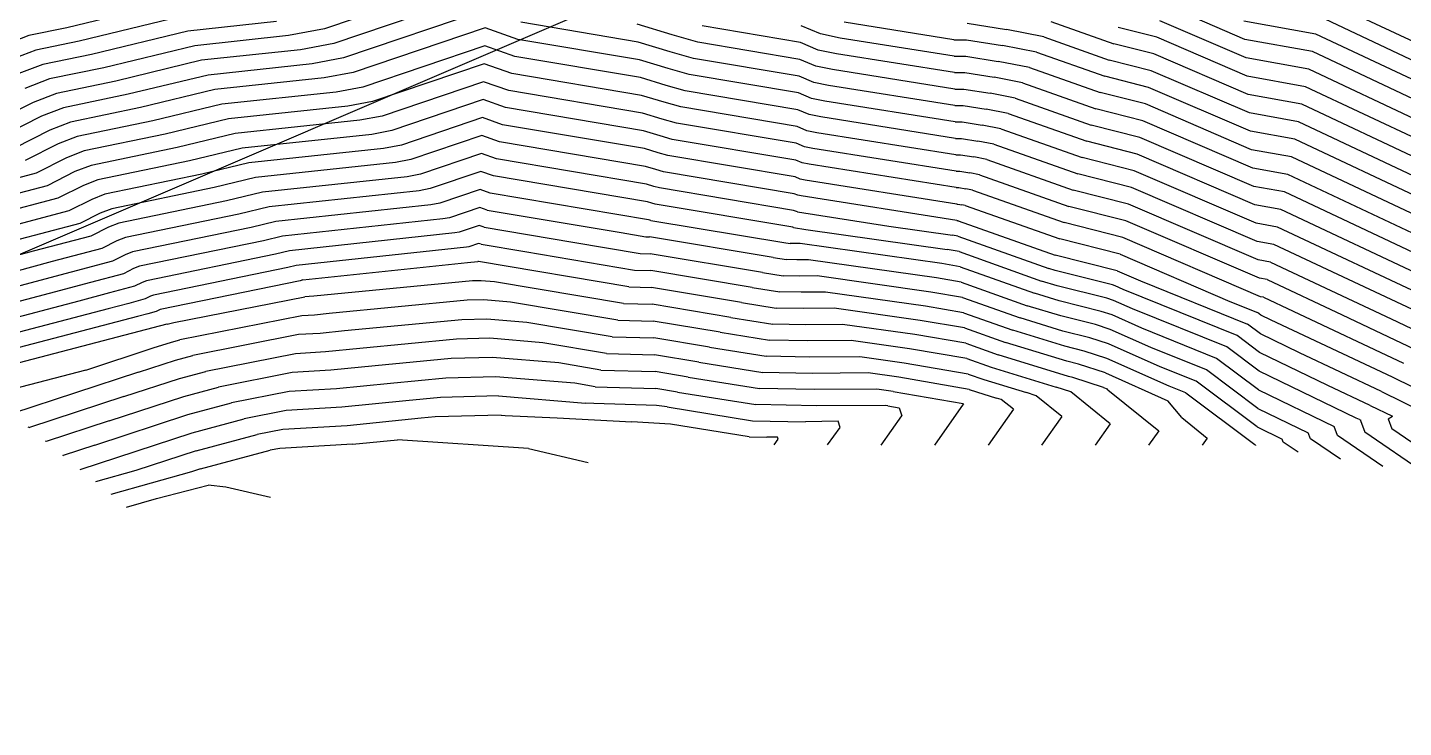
# Model space of a CAD drawing. Header units: metres. Extents: x -1120501 to 1198934, y -4928884 to 66998.
# Drawn here: x 363.8 to 481.5, y -1007.3 to -947.4 of the extents above; entities that cross this region are included whole.
import ezdxf

# ---------------------------------------------------------------- set-up
doc = ezdxf.new("R2010")
doc.units = ezdxf.units.M
doc.layers.add('Cross Sections', color=10, linetype='Continuous')
doc.layers.add('SURF2CONTOURS', color=7, linetype='Continuous', lineweight=0)

msp = doc.modelspace()

# ---------------------------------------------------------------- linework, layer by layer
at = {"color": 7, "lineweight": 0}
msp.add_circle((-684.64, 190.5), 66807.04, dxfattribs=at)
at = {"layer": 'Cross Sections', "linetype": 'Continuous', "lineweight": 30}
msp.add_line((348.21, -973.18), (918.02, -728.82), dxfattribs=at)
at = {"layer": 'SURF2CONTOURS', "color": 4, "linetype": 'Continuous', "lineweight": -3}
for p, q in [((403.11, -942.79, 256), (389.2, -947.5, 256)), ((482.48, -948.64, 251), (474.63, -944.95, 251)), ((376.95, -946.43, 255), (368.22, -948.55, 255)), ((403.02, -945.86, 257), (390.85, -949.99, 257)), ((389.2, -947.5, 256), (386.14, -948.08, 256)), ((416.06, -948.63, 257), (406.02, -946.94, 257)), ((429.94, -948.67, 256), (421.52, -947.25, 256)), ((443.06, -948.43, 255), (433.68, -946.94, 255)), ((451.36, -946.87, 254), (456.74, -948.78, 254)), ((468.06, -949.98, 253), (460.67, -946.8, 253)), ((474.03, -947.95, 252), (467.87, -946.83, 252)), ((368.22, -948.55, 255), (364.51, -949.31, 255)), ((386.14, -948.08, 256), (378.11, -948.94, 256)), ((418.8, -949.46, 257), (416.06, -948.63, 257)), ((431.46, -949.32, 256), (429.94, -948.67, 256)), ((443.06, -948.43, 255), (444.14, -948.43, 255)), ((444.14, -948.43, 255), (447.21, -948.92, 255)), ((460.18, -949.65, 254), (456.74, -948.78, 254)), ((482.73, -952.04, 252), (474.03, -947.95, 252)), ((364.51, -949.31, 255), (362.13, -950.23, 255)), ((378.11, -948.94, 256), (370.32, -950.83, 256)), ((390.85, -949.99, 257), (388.17, -950.49, 257)), ((402.92, -948.94, 258), (392.49, -952.48, 258)), ((405.49, -949.86, 258), (402.92, -948.94, 258)), ((416.24, -951.67, 258), (405.49, -949.86, 258)), ((420.79, -950.03, 257), (418.8, -949.46, 257)), ((433.01, -949.64, 256), (431.46, -949.32, 256)), ((443.1, -951.24, 256), (433.01, -949.64, 256)), ((450.14, -949.5, 255), (447.21, -948.92, 255)), ((450.14, -949.5, 255), (455.97, -951.56, 255)), ((468.25, -953.12, 254), (460.18, -949.65, 254)), ((473.43, -950.95, 253), (468.06, -949.98, 253)), ((370.32, -950.83, 256), (365.69, -951.78, 256)), ((388.17, -950.49, 257), (379.26, -951.45, 257)), ((429.82, -951.54, 257), (420.79, -950.03, 257)), ((482.99, -955.45, 253), (473.43, -950.95, 253)), ((365.69, -951.78, 256), (363.56, -952.6, 256)), ((379.26, -951.45, 257), (372.42, -953.1, 257)), ((402.83, -952.02, 259), (394.14, -954.96, 259)), ((404.97, -952.78, 259), (402.83, -952.02, 259)), ((418.45, -952.34, 258), (416.24, -951.67, 258)), ((420.06, -952.8, 258), (418.45, -952.34, 258)), ((431.07, -952.08, 257), (429.82, -951.54, 257)), ((432.34, -952.34, 257), (431.07, -952.08, 257)), ((443.15, -954.06, 257), (432.34, -952.34, 257)), ((443.1, -951.24, 256), (443.99, -951.24, 256)), ((443.99, -951.24, 256), (446.51, -951.64, 256)), ((448.92, -952.12, 256), (446.51, -951.64, 256)), ((448.92, -952.12, 256), (455.2, -954.34, 256)), ((459.7, -952.51, 255), (455.97, -951.56, 255)), ((372.42, -953.1, 257), (366.87, -954.25, 257)), ((390.2, -952.91, 258), (380.42, -953.95, 258)), ((392.49, -952.48, 258), (390.2, -952.91, 258)), ((416.41, -954.71, 259), (404.97, -952.78, 259)), ((429.7, -954.42, 258), (420.06, -952.8, 258)), ((468.44, -956.27, 255), (459.7, -952.51, 255)), ((472.83, -953.95, 254), (468.25, -953.12, 254)), ((366.87, -954.25, 257), (364.99, -954.97, 257)), ((380.42, -953.95, 258), (374.52, -955.38, 258)), ((418.1, -955.22, 259), (416.41, -954.71, 259)), ((430.68, -954.84, 258), (429.7, -954.42, 258)), ((443.15, -954.06, 257), (443.85, -954.06, 257)), ((443.85, -954.06, 257), (445.82, -954.37, 257)), ((447.7, -954.74, 257), (445.82, -954.37, 257)), ((459.22, -955.36, 256), (455.2, -954.34, 256)), ((483.24, -958.85, 254), (472.83, -953.95, 254)), ((364.99, -954.97, 257), (361.75, -956.62, 257)), ((374.52, -955.38, 258), (368.06, -956.72, 258)), ((392.23, -955.32, 259), (381.58, -956.46, 259)), ((394.14, -954.96, 259), (392.23, -955.32, 259)), ((402.73, -955.09, 260), (395.79, -957.45, 260)), ((404.44, -955.71, 260), (402.73, -955.09, 260)), ((416.58, -957.75, 260), (404.44, -955.71, 260)), ((419.32, -955.57, 259), (418.1, -955.22, 259)), ((429.58, -957.29, 259), (419.32, -955.57, 259)), ((431.67, -955.04, 258), (430.68, -954.84, 258)), ((443.2, -956.87, 258), (431.67, -955.04, 258)), ((447.7, -954.74, 257), (454.43, -957.12, 257)), ((468.63, -959.41, 256), (459.22, -955.36, 256)), ((368.06, -956.72, 258), (366.43, -957.34, 258)), ((381.58, -956.46, 259), (376.62, -957.66, 259)), ((443.2, -956.87, 258), (443.7, -956.87, 258)), ((443.7, -956.87, 258), (445.12, -957.1, 258)), ((472.24, -956.95, 255), (468.44, -956.27, 255)), ((483.5, -962.25, 255), (472.24, -956.95, 255)), ((366.43, -957.34, 258), (363.61, -958.77, 258)), ((376.62, -957.66, 259), (369.24, -959.19, 259)), ((394.26, -957.73, 260), (382.74, -958.97, 260)), ((395.79, -957.45, 260), (394.26, -957.73, 260)), ((402.64, -958.17, 261), (397.44, -959.93, 261)), ((403.92, -958.63, 261), (402.64, -958.17, 261)), ((417.75, -958.1, 260), (416.58, -957.75, 260)), ((418.59, -958.34, 260), (417.75, -958.1, 260)), ((430.29, -957.6, 259), (429.58, -957.29, 259)), ((431, -957.74, 259), (430.29, -957.6, 259)), ((443.25, -959.69, 259), (431, -957.74, 259)), ((446.48, -957.37, 258), (445.12, -957.1, 258)), ((446.48, -957.37, 258), (453.66, -959.9, 258)), ((458.73, -958.22, 257), (454.43, -957.12, 257)), ((468.82, -962.56, 257), (458.73, -958.22, 257)), ((369.24, -959.19, 259), (367.86, -959.71, 259)), ((382.74, -958.97, 260), (378.72, -959.94, 260)), ((416.76, -960.79, 261), (403.92, -958.63, 261)), ((429.47, -960.17, 260), (418.59, -958.34, 260)), ((471.64, -959.96, 256), (468.63, -959.41, 256)), ((367.86, -959.71, 259), (365.48, -960.93, 259)), ((378.72, -959.94, 260), (370.43, -961.65, 260)), ((396.29, -960.15, 261), (383.9, -961.47, 261)), ((397.44, -959.93, 261), (396.29, -960.15, 261)), ((429.9, -960.35, 260), (429.47, -960.17, 260)), ((430.33, -960.44, 260), (429.9, -960.35, 260)), ((443.3, -962.5, 260), (430.33, -960.44, 260)), ((443.25, -959.69, 259), (443.56, -959.69, 259)), ((443.56, -959.69, 259), (444.43, -959.83, 259)), ((445.26, -959.99, 259), (444.43, -959.83, 259)), ((445.26, -959.99, 259), (452.89, -962.69, 259)), ((458.25, -961.07, 258), (453.66, -959.9, 258)), ((483.75, -965.66, 256), (471.64, -959.96, 256)), ((365.48, -960.93, 259), (357.73, -962.97, 259)), ((370.43, -961.65, 260), (369.3, -962.09, 260)), ((383.9, -961.47, 261), (380.82, -962.22, 261)), ((402.54, -961.25, 262), (399.08, -962.42, 262)), ((403.39, -961.55, 262), (402.54, -961.25, 262)), ((416.93, -963.83, 262), (403.39, -961.55, 262)), ((417.4, -960.98, 261), (416.76, -960.79, 261)), ((417.86, -961.11, 261), (417.4, -960.98, 261)), ((429.35, -963.04, 261), (417.86, -961.11, 261)), ((469.01, -965.7, 258), (458.25, -961.07, 258)), ((369.3, -962.09, 260), (367.35, -963.08, 260)), ((380.82, -962.22, 261), (371.61, -964.12, 261)), ((398.32, -962.56, 262), (385.06, -963.98, 262)), ((399.08, -962.42, 262), (398.32, -962.56, 262)), ((443.3, -962.5, 260), (443.41, -962.5, 260)), ((443.41, -962.5, 260), (443.74, -962.55, 260)), ((444.04, -962.61, 260), (443.74, -962.55, 260)), ((444.04, -962.61, 260), (452.12, -965.47, 260)), ((457.77, -963.93, 259), (452.89, -962.69, 259)), ((471.04, -962.96, 257), (468.82, -962.56, 257)), ((484.01, -969.06, 257), (471.04, -962.96, 257)), ((367.35, -963.08, 260), (361.01, -964.75, 260)), ((371.61, -964.12, 261), (370.73, -964.46, 261)), ((385.06, -963.98, 262), (382.93, -964.5, 262)), ((417.05, -963.86, 262), (416.93, -963.83, 262)), ((417.13, -963.89, 262), (417.05, -963.86, 262)), ((417.13, -963.89, 262), (421.1, -964.55, 262)), ((429.51, -963.11, 261), (429.35, -963.04, 261)), ((429.67, -963.15, 261), (429.51, -963.11, 261)), ((429.67, -963.15, 261), (437.5, -964.39, 261)), ((469.2, -968.85, 259), (457.77, -963.93, 259)), ((369.21, -965.23, 261), (364.28, -966.53, 261)), ((370.73, -964.46, 261), (369.21, -965.23, 261)), ((382.93, -964.5, 262), (372.79, -966.59, 262)), ((400.36, -964.97, 263), (386.21, -966.49, 263)), ((400.73, -964.9, 263), (400.36, -964.97, 263)), ((402.45, -964.32, 263), (400.73, -964.9, 263)), ((402.87, -964.47, 263), (402.45, -964.32, 263)), ((402.87, -964.47, 263), (410.47, -965.75, 263)), ((421.1, -964.55, 262), (428.51, -965.79, 262)), ((437.5, -964.39, 261), (442.95, -965.16, 261)), ((443.4, -965.24, 261), (442.95, -965.16, 261)), ((443.4, -965.24, 261), (451.19, -968.02, 261)), ((386.21, -966.49, 263), (385.03, -966.78, 263)), ((410.47, -965.75, 263), (416.22, -966.72, 263)), ((428.51, -965.79, 262), (429.04, -965.87, 262)), ((429.44, -965.88, 262), (429.04, -965.87, 262)), ((429.9, -965.87, 262), (429.44, -965.88, 262)), ((442.03, -967.59, 262), (429.9, -965.87, 262)), ((457.28, -966.78, 260), (452.12, -965.47, 260)), ((470.44, -965.96, 258), (469.01, -965.7, 258)), ((484.27, -972.46, 258), (470.44, -965.96, 258)), ((364.28, -966.53, 261), (358.15, -968.18, 261)), ((371.08, -967.38, 262), (367.55, -968.32, 262)), ((372.17, -966.83, 262), (371.08, -967.38, 262)), ((372.79, -966.59, 262), (372.17, -966.83, 262)), ((385.03, -966.78, 263), (373.98, -969.06, 263)), ((387.37, -968.99, 264), (401.44, -967.49, 264)), ((401.44, -967.49, 264), (402.34, -967.4, 264)), ((402.36, -967.4, 264), (402.34, -967.4, 264)), ((402.4, -967.41, 264), (402.36, -967.4, 264)), ((415.26, -969.57, 264), (402.4, -967.41, 264)), ((416.22, -966.72, 263), (417.07, -966.74, 263)), ((426.7, -968.35, 263), (417.07, -966.74, 263)), ((443.6, -967.86, 262), (442.03, -967.59, 262)), ((457.28, -966.78, 260), (466.68, -970.83, 260)), ((367.55, -968.32, 262), (363.16, -969.49, 262)), ((426.7, -968.35, 263), (428.45, -968.63, 263)), ((429.81, -968.66, 263), (428.45, -968.63, 263)), ((431.35, -968.64, 263), (429.81, -968.66, 263)), ((441.1, -970.02, 263), (431.35, -968.64, 263)), ((443.6, -967.86, 262), (449.95, -970.13, 262)), ((451.73, -968.18, 261), (451.19, -968.02, 261)), ((456.62, -969.42, 261), (451.73, -968.18, 261)), ((469.85, -968.96, 259), (469.2, -968.85, 259)), ((372.95, -969.53, 263), (370.82, -970.1, 263)), ((373.6, -969.2, 263), (372.95, -969.53, 263)), ((373.98, -969.06, 263), (373.6, -969.2, 263)), ((387.13, -969.05, 264), (375.16, -971.52, 264)), ((387.37, -968.99, 264), (387.13, -969.05, 264)), ((415.26, -969.57, 264), (417.19, -969.63, 264)), ((424.88, -970.91, 264), (417.19, -969.63, 264)), ((443.79, -970.48, 263), (441.1, -970.02, 263)), ((456.87, -969.5, 261), (456.62, -969.42, 261)), ((457.55, -969.8, 261), (456.87, -969.5, 261)), ((467.29, -973.74, 261), (457.55, -969.8, 261)), ((469.85, -968.96, 259), (476.27, -971.98, 259)), ((368.18, -970.81, 263), (356.52, -973.87, 263)), ((370.82, -970.1, 263), (368.18, -970.81, 263)), ((401.42, -970.73, 265), (389.61, -971.86, 265)), ((402.85, -970.69, 265), (401.42, -970.73, 265)), ((405.14, -970.88, 265), (402.85, -970.69, 265)), ((414.3, -972.42, 265), (405.14, -970.88, 265)), ((424.88, -970.91, 264), (427.87, -971.39, 264)), ((443.79, -970.48, 263), (448.72, -972.24, 263)), ((452.06, -970.77, 262), (449.95, -970.13, 262)), ((455.65, -971.68, 262), (452.06, -970.77, 262)), ((466.68, -970.83, 260), (469.05, -971.78, 260)), ((373.2, -972.12, 264), (358.02, -976.1, 264)), ((374.09, -971.88, 264), (373.2, -972.12, 264)), ((374.81, -971.69, 264), (374.09, -971.88, 264)), ((375.03, -971.57, 264), (374.81, -971.69, 264)), ((375.16, -971.52, 264), (375.03, -971.57, 264)), ((387.27, -972.05, 265), (376.84, -974.11, 265)), ((388.36, -971.99, 265), (387.27, -972.05, 265)), ((389.61, -971.86, 265), (388.36, -971.99, 265)), ((430.19, -971.43, 264), (427.87, -971.39, 264)), ((432.81, -971.41, 264), (430.19, -971.43, 264)), ((440.18, -972.46, 264), (432.81, -971.41, 264)), ((452.39, -973.36, 263), (448.72, -972.24, 263)), ((456.59, -971.98, 262), (455.65, -971.68, 262)), ((459.13, -973.11, 262), (456.59, -971.98, 262)), ((469.33, -972, 260), (469.05, -971.78, 260)), ((470.2, -972.42, 260), (469.33, -972, 260)), ((476.27, -971.98, 259), (482.47, -974.91, 259)), ((414.3, -972.42, 265), (417.32, -972.51, 265)), ((423.06, -973.47, 265), (417.32, -972.51, 265)), ((423.06, -973.47, 265), (427.29, -974.14, 265)), ((443.98, -973.1, 264), (440.18, -972.46, 264)), ((443.98, -973.1, 264), (447.48, -974.35, 264)), ((454.68, -973.94, 263), (452.39, -973.36, 263)), ((465.53, -975.7, 262), (459.13, -973.11, 262)), ((480.58, -977.32, 260), (470.2, -972.42, 260)), ((374.55, -974.81, 265), (376.11, -974.3, 265)), ((376.11, -974.3, 265), (376.84, -974.11, 265)), ((400.5, -974.06, 266), (392.23, -974.85, 266)), ((403.35, -973.98, 266), (400.5, -974.06, 266)), ((407.89, -974.36, 266), (403.35, -973.98, 266)), ((413.34, -975.28, 266), (407.89, -974.36, 266)), ((430.56, -974.21, 265), (427.29, -974.14, 265)), ((434.27, -974.18, 265), (430.56, -974.21, 265)), ((439.26, -974.89, 265), (434.27, -974.18, 265)), ((452.72, -975.95, 264), (447.48, -974.35, 264)), ((456.3, -974.46, 263), (454.68, -973.94, 263)), ((460.7, -976.42, 263), (456.3, -974.46, 263)), ((469.22, -975.19, 261), (467.29, -973.74, 261)), ((368.8, -976.71, 265), (374.55, -974.81, 265)), ((386.73, -975.3, 266), (379.05, -976.81, 266)), ((389.29, -975.15, 266), (386.73, -975.3, 266)), ((392.23, -974.85, 266), (389.29, -975.15, 266)), ((413.34, -975.28, 266), (417.44, -975.39, 266)), ((421.24, -976.02, 266), (417.44, -975.39, 266)), ((444.17, -975.72, 265), (439.26, -974.89, 265)), ((444.17, -975.72, 265), (446.24, -976.46, 265)), ((469.11, -978.38, 262), (465.53, -975.7, 262)), ((475.06, -978.01, 261), (469.22, -975.19, 261)), ((368.8, -976.71, 265), (360.62, -978.82, 265)), ((376.82, -977.41, 266), (379.05, -976.81, 266)), ((421.24, -976.02, 266), (426.71, -976.9, 266)), ((430.93, -976.99, 266), (426.71, -976.9, 266)), ((435.73, -976.95, 266), (430.93, -976.99, 266)), ((438.34, -977.32, 266), (435.73, -976.95, 266)), ((446.24, -976.46, 265), (451.8, -978.16, 265)), ((453.72, -976.2, 264), (452.72, -975.95, 264)), ((456.02, -976.95, 264), (453.72, -976.2, 264)), ((456.02, -976.95, 264), (461.36, -979.32, 264)), ((463.78, -977.66, 263), (460.7, -976.42, 263)), ((372.05, -978.97, 266), (376.82, -977.41, 266)), ((394.85, -977.84, 267), (390.23, -978.3, 267)), ((399.59, -977.38, 267), (394.85, -977.84, 267)), ((403.84, -977.27, 267), (399.59, -977.38, 267)), ((410.63, -977.83, 267), (403.84, -977.27, 267)), ((412.38, -978.13, 267), (410.63, -977.83, 267)), ((412.38, -978.13, 267), (417.57, -978.28, 267)), ((419.42, -978.58, 267), (417.57, -978.28, 267)), ((444.36, -978.35, 266), (438.34, -977.32, 266)), ((453.06, -978.57, 265), (451.8, -978.16, 265)), ((469, -981.57, 263), (463.78, -977.66, 263)), ((478.69, -979.73, 261), (475.06, -978.01, 261)), ((485.05, -979.52, 260), (480.58, -977.32, 260)), ((372.05, -978.97, 266), (363.97, -981.62, 266)), ((386.19, -978.54, 267), (381.25, -979.51, 267)), ((390.23, -978.3, 267), (386.19, -978.54, 267)), ((419.42, -978.58, 267), (426.13, -979.66, 267)), ((444.36, -978.35, 266), (445, -978.57, 266)), ((445, -978.57, 266), (446.72, -979.1, 266)), ((447.11, -979.22, 266), (446.72, -979.1, 266)), ((448.15, -980.06, 266), (447.11, -979.22, 266)), ((456.44, -981.29, 265), (453.06, -978.57, 265)), ((462.55, -980.76, 264), (461.36, -979.32, 264)), ((469.11, -978.38, 262), (475.61, -981.53, 262)), ((369.55, -983.12, 267), (377.53, -980.51, 267)), ((377.53, -980.51, 267), (381.25, -979.51, 267)), ((404.33, -980.56, 268), (398.67, -980.71, 268)), ((404.33, -980.56, 268), (404.67, -980.59, 268)), ((404.67, -980.59, 268), (409.12, -980.78, 268)), ((431.31, -979.76, 267), (426.13, -979.66, 267)), ((437.19, -979.72, 267), (431.31, -979.76, 267)), ((436.84, -983.12, 267), (438.6, -980.62, 267)), ((437.41, -979.75, 267), (437.19, -979.72, 267)), ((437.41, -979.75, 267), (438.38, -979.92, 267)), ((438.38, -979.92, 267), (438.6, -980.62, 267)), ((448.15, -980.06, 266), (445.99, -983.12, 266)), ((478.69, -979.73, 261), (480.59, -980.66, 261)), ((363.84, -981.56, 266), (363.97, -981.62, 266)), ((385.65, -981.79, 268), (383.45, -982.22, 268)), ((391.16, -981.46, 268), (385.65, -981.79, 268)), ((397.47, -980.83, 268), (391.16, -981.46, 268)), ((398.67, -980.71, 268), (397.47, -980.83, 268)), ((409.12, -980.78, 268), (415.52, -981.12, 268)), ((418.82, -981.34, 268), (415.52, -981.12, 268)), ((425.55, -982.42, 268), (418.82, -981.34, 268)), ((456.44, -981.29, 265), (455.15, -983.13, 265)), ((462.55, -980.76, 264), (464.74, -982.52, 264)), ((469, -981.57, 263), (471.15, -982.61, 263)), ((475.88, -982.3, 262), (475.61, -981.53, 262)), ((480.23, -980.88, 261), (480.59, -980.66, 261)), ((480.23, -980.88, 261), (480.53, -981.74, 261)), ((486.99, -986.16, 261), (480.53, -981.74, 261)), ((378.24, -983.61, 268), (383.45, -982.22, 268)), ((425.55, -982.42, 268), (427.05, -982.45, 268)), ((427.98, -982.43, 268), (427.05, -982.45, 268)), ((427.69, -983.11, 268), (428.04, -982.61, 268)), ((428.04, -982.61, 268), (427.98, -982.43, 268)), ((464.74, -982.52, 264), (464.3, -983.14, 264)), ((471.24, -982.87, 263), (471.15, -982.61, 263)), ((472.51, -983.74, 263), (471.24, -982.87, 263)), ((479.75, -984.95, 262), (475.88, -982.3, 262)), ((366.81, -983.99, 267), (366.85, -984.01, 267)), ((369.55, -983.12, 267), (366.85, -984.01, 267)), ((378.24, -983.61, 268), (373.06, -985.31, 268)), ((373.06, -985.31, 268), (369.62, -986.27, 268)), ((374.84, -987.7, 269), (379.27, -986.55, 269)), ((380.77, -986.71, 269), (379.27, -986.55, 269)), ((384.58, -987.6, 269), (380.77, -986.71, 269)), ((372.27, -988.42, 269), (374.84, -987.7, 269))]:
    msp.add_line(p, q, dxfattribs=at)
at = {"layer": 'SURF2CONTOURS', "color": 2, "linetype": 'Continuous', "lineweight": -3}
for p, q in [((376.37, -945.18, 254.5), (367.17, -947.41, 254.5)), ((403.07, -944.33, 256.5), (390.02, -948.75, 256.5)), ((467.96, -948.4, 252.5), (460.91, -945.37, 252.5)), ((482.61, -950.34, 251.5), (474.33, -946.45, 251.5)), ((367.17, -947.41, 254.5), (363.91, -948.08, 254.5)), ((385.12, -946.87, 255.5), (377.53, -947.69, 255.5)), ((402.97, -947.4, 257.5), (391.67, -951.23, 257.5)), ((405.76, -948.4, 257.5), (402.97, -947.4, 257.5)), ((418.97, -948.02, 256.5), (415.97, -947.11, 256.5)), ((431.66, -947.94, 255.5), (430, -947.23, 255.5)), ((444.21, -947.02, 254.5), (447.56, -947.55, 254.5)), ((450.75, -948.18, 254.5), (447.56, -947.55, 254.5)), ((460.42, -948.22, 253.5), (457.13, -947.39, 253.5)), ((363.91, -948.08, 254.5), (361.41, -949.04, 254.5)), ((377.53, -947.69, 255.5), (369.27, -949.69, 255.5)), ((390.02, -948.75, 256.5), (387.15, -949.29, 256.5)), ((416.15, -950.15, 257.5), (405.76, -948.4, 257.5)), ((421.16, -948.64, 256.5), (418.97, -948.02, 256.5)), ((429.88, -950.11, 256.5), (421.16, -948.64, 256.5)), ((433.34, -948.29, 255.5), (431.66, -947.94, 255.5)), ((443.08, -949.84, 255.5), (433.34, -948.29, 255.5)), ((450.75, -948.18, 254.5), (456.36, -950.17, 254.5)), ((468.15, -951.55, 253.5), (460.42, -948.22, 253.5)), ((473.73, -949.45, 252.5), (467.96, -948.4, 252.5)), ((369.27, -949.69, 255.5), (365.1, -950.55, 255.5)), ((387.15, -949.29, 256.5), (378.68, -950.19, 256.5)), ((443.08, -949.84, 255.5), (444.07, -949.83, 255.5)), ((444.07, -949.83, 255.5), (446.86, -950.28, 255.5)), ((482.86, -953.74, 252.5), (473.73, -949.45, 252.5)), ((365.1, -950.55, 255.5), (362.84, -951.41, 255.5)), ((378.68, -950.19, 256.5), (371.37, -951.97, 256.5)), ((402.87, -950.48, 258.5), (393.32, -953.72, 258.5)), ((405.23, -951.32, 258.5), (402.87, -950.48, 258.5)), ((418.62, -950.9, 257.5), (416.15, -950.15, 257.5)), ((420.42, -951.41, 257.5), (418.62, -950.9, 257.5)), ((431.26, -950.7, 256.5), (429.88, -950.11, 256.5)), ((432.67, -950.99, 256.5), (431.26, -950.7, 256.5)), ((443.13, -952.65, 256.5), (432.67, -950.99, 256.5)), ((449.53, -950.81, 255.5), (446.86, -950.28, 255.5)), ((449.53, -950.81, 255.5), (455.59, -952.95, 255.5)), ((459.94, -951.08, 254.5), (456.36, -950.17, 254.5)), ((468.34, -954.69, 254.5), (459.94, -951.08, 254.5)), ((371.37, -951.97, 256.5), (366.28, -953.02, 256.5)), ((389.19, -951.7, 257.5), (379.84, -952.7, 257.5)), ((391.67, -951.23, 257.5), (389.19, -951.7, 257.5)), ((416.32, -953.19, 258.5), (405.23, -951.32, 258.5)), ((429.76, -952.98, 257.5), (420.42, -951.41, 257.5)), ((473.13, -952.45, 253.5), (468.15, -951.55, 253.5)), ((366.28, -953.02, 256.5), (364.28, -953.79, 256.5)), ((379.84, -952.7, 257.5), (373.47, -954.24, 257.5)), ((402.78, -953.55, 259.5), (394.97, -956.2, 259.5)), ((404.71, -954.24, 259.5), (402.78, -953.55, 259.5)), ((418.27, -953.78, 258.5), (416.32, -953.19, 258.5)), ((430.87, -953.46, 257.5), (429.76, -952.98, 257.5)), ((432.01, -953.69, 257.5), (430.87, -953.46, 257.5)), ((443.13, -952.65, 256.5), (443.92, -952.65, 256.5)), ((443.92, -952.65, 256.5), (446.17, -953.01, 256.5)), ((448.31, -953.43, 256.5), (446.17, -953.01, 256.5)), ((448.31, -953.43, 256.5), (454.82, -955.73, 256.5)), ((459.46, -953.93, 255.5), (455.59, -952.95, 255.5)), ((483.12, -957.15, 253.5), (473.13, -952.45, 253.5)), ((364.28, -953.79, 256.5), (360.81, -955.54, 256.5)), ((373.47, -954.24, 257.5), (367.47, -955.48, 257.5)), ((391.22, -954.11, 258.5), (381, -955.21, 258.5)), ((393.32, -953.72, 258.5), (391.22, -954.11, 258.5)), ((416.5, -956.23, 259.5), (404.71, -954.24, 259.5)), ((419.69, -954.18, 258.5), (418.27, -953.78, 258.5)), ((429.64, -955.86, 258.5), (419.69, -954.18, 258.5)), ((443.18, -955.47, 257.5), (432.01, -953.69, 257.5)), ((468.53, -957.84, 255.5), (459.46, -953.93, 255.5)), ((472.54, -955.45, 254.5), (468.34, -954.69, 254.5)), ((367.47, -955.48, 257.5), (365.71, -956.16, 257.5)), ((381, -955.21, 258.5), (375.57, -956.52, 258.5)), ((430.48, -956.22, 258.5), (429.64, -955.86, 258.5)), ((443.18, -955.47, 257.5), (443.78, -955.46, 257.5)), ((443.78, -955.46, 257.5), (445.47, -955.73, 257.5)), ((447.09, -956.05, 257.5), (445.47, -955.73, 257.5)), ((458.97, -956.79, 256.5), (454.82, -955.73, 256.5)), ((483.37, -960.55, 254.5), (472.54, -955.45, 254.5)), ((365.71, -956.16, 257.5), (362.68, -957.7, 257.5)), ((375.57, -956.52, 258.5), (368.65, -957.95, 258.5)), ((393.25, -956.53, 259.5), (382.16, -957.71, 259.5)), ((394.97, -956.2, 259.5), (393.25, -956.53, 259.5)), ((402.68, -956.63, 260.5), (396.61, -958.69, 260.5)), ((404.18, -957.17, 260.5), (402.68, -956.63, 260.5)), ((417.92, -956.66, 259.5), (416.5, -956.23, 259.5)), ((418.96, -956.96, 259.5), (417.92, -956.66, 259.5)), ((429.53, -958.73, 259.5), (418.96, -956.96, 259.5)), ((431.34, -956.39, 258.5), (430.48, -956.22, 258.5)), ((443.22, -958.28, 258.5), (431.34, -956.39, 258.5)), ((447.09, -956.05, 257.5), (454.05, -958.51, 257.5)), ((468.72, -960.98, 256.5), (458.97, -956.79, 256.5)), ((368.65, -957.95, 258.5), (367.15, -958.53, 258.5)), ((382.16, -957.71, 259.5), (377.67, -958.8, 259.5)), ((416.67, -959.27, 260.5), (404.18, -957.17, 260.5)), ((471.94, -958.46, 255.5), (468.53, -957.84, 255.5)), ((367.15, -958.53, 258.5), (364.55, -959.85, 258.5)), ((377.67, -958.8, 259.5), (369.83, -960.42, 259.5)), ((395.28, -958.94, 260.5), (383.32, -960.22, 260.5)), ((396.61, -958.69, 260.5), (395.28, -958.94, 260.5)), ((417.57, -959.54, 260.5), (416.67, -959.27, 260.5)), ((430.09, -958.98, 259.5), (429.53, -958.73, 259.5)), ((430.67, -959.09, 259.5), (430.09, -958.98, 259.5)), ((443.27, -961.09, 259.5), (430.67, -959.09, 259.5)), ((443.22, -958.28, 258.5), (443.63, -958.28, 258.5)), ((443.63, -958.28, 258.5), (444.78, -958.46, 258.5)), ((445.87, -958.68, 258.5), (444.78, -958.46, 258.5)), ((445.87, -958.68, 258.5), (453.28, -961.3, 258.5)), ((458.49, -959.64, 257.5), (454.05, -958.51, 257.5)), ((483.63, -963.95, 255.5), (471.94, -958.46, 255.5)), ((364.55, -959.85, 258.5), (356.1, -962.08, 258.5)), ((369.83, -960.42, 259.5), (368.58, -960.9, 259.5)), ((383.32, -960.22, 260.5), (379.77, -961.08, 260.5)), ((402.59, -959.71, 261.5), (398.26, -961.17, 261.5)), ((403.66, -960.09, 261.5), (402.59, -959.71, 261.5)), ((416.85, -962.31, 261.5), (403.66, -960.09, 261.5)), ((418.23, -959.73, 260.5), (417.57, -959.54, 260.5)), ((429.41, -961.61, 260.5), (418.23, -959.73, 260.5)), ((468.91, -964.13, 257.5), (458.49, -959.64, 257.5)), ((368.58, -960.9, 259.5), (366.41, -962, 259.5)), ((379.77, -961.08, 260.5), (371.02, -962.89, 260.5)), ((397.31, -961.35, 261.5), (384.48, -962.73, 261.5)), ((398.26, -961.17, 261.5), (397.31, -961.35, 261.5)), ((429.7, -961.73, 260.5), (429.41, -961.61, 260.5)), ((430, -961.8, 260.5), (429.7, -961.73, 260.5)), ((443.32, -963.91, 260.5), (430, -961.8, 260.5)), ((443.27, -961.09, 259.5), (443.48, -961.09, 259.5)), ((443.48, -961.09, 259.5), (444.08, -961.19, 259.5)), ((444.65, -961.3, 259.5), (444.08, -961.19, 259.5)), ((444.65, -961.3, 259.5), (452.51, -964.08, 259.5)), ((458.01, -962.5, 258.5), (453.28, -961.3, 258.5)), ((471.34, -961.46, 256.5), (468.72, -960.98, 256.5)), ((483.88, -967.36, 256.5), (471.34, -961.46, 256.5)), ((366.41, -962, 259.5), (359.37, -963.86, 259.5)), ((371.02, -962.89, 260.5), (370.01, -963.27, 260.5)), ((384.48, -962.73, 261.5), (381.88, -963.36, 261.5)), ((402.49, -962.78, 262.5), (399.91, -963.66, 262.5)), ((403.13, -963.01, 262.5), (402.49, -962.78, 262.5)), ((417.22, -962.42, 261.5), (416.85, -962.31, 261.5)), ((417.49, -962.5, 261.5), (417.22, -962.42, 261.5)), ((429.29, -964.48, 261.5), (417.49, -962.5, 261.5)), ((469.1, -967.27, 258.5), (458.01, -962.5, 258.5)), ((370.01, -963.27, 260.5), (368.28, -964.15, 260.5)), ((381.88, -963.36, 261.5), (372.2, -965.35, 261.5)), ((399.34, -963.77, 262.5), (385.63, -965.23, 262.5)), ((399.91, -963.66, 262.5), (399.34, -963.77, 262.5)), ((403.13, -963.01, 262.5), (414.6, -964.94, 262.5)), ((443.32, -963.91, 260.5), (443.34, -963.91, 260.5)), ((443.34, -963.91, 260.5), (443.39, -963.92, 260.5)), ((443.44, -963.93, 260.5), (443.39, -963.92, 260.5)), ((443.44, -963.93, 260.5), (451.74, -966.86, 260.5)), ((457.52, -965.36, 259.5), (452.51, -964.08, 259.5)), ((470.74, -964.46, 257.5), (468.91, -964.13, 257.5)), ((368.28, -964.15, 260.5), (362.64, -965.64, 260.5)), ((385.63, -965.23, 262.5), (383.98, -965.64, 262.5)), ((414.6, -964.94, 262.5), (416.7, -965.29, 262.5)), ((416.7, -965.29, 262.5), (417.01, -965.3, 262.5)), ((427.6, -967.07, 262.5), (417.01, -965.3, 262.5)), ((429.31, -964.49, 261.5), (429.29, -964.48, 261.5)), ((429.33, -964.5, 261.5), (429.31, -964.49, 261.5)), ((429.33, -964.5, 261.5), (430.39, -964.66, 261.5)), ((430.39, -964.66, 261.5), (442.49, -966.37, 261.5)), ((484.14, -970.76, 257.5), (470.74, -964.46, 257.5)), ((370.15, -966.31, 261.5), (365.91, -967.42, 261.5)), ((371.45, -965.64, 261.5), (370.15, -966.31, 261.5)), ((372.2, -965.35, 261.5), (371.45, -965.64, 261.5)), ((383.98, -965.64, 262.5), (373.39, -967.82, 262.5)), ((401.37, -966.18, 263.5), (386.79, -967.74, 263.5)), ((401.56, -966.15, 263.5), (401.37, -966.18, 263.5)), ((402.4, -965.86, 263.5), (401.56, -966.15, 263.5)), ((402.61, -965.93, 263.5), (402.4, -965.86, 263.5)), ((402.61, -965.93, 263.5), (406.34, -966.56, 263.5)), ((443.5, -966.55, 261.5), (442.49, -966.37, 261.5)), ((469.29, -970.42, 259.5), (457.52, -965.36, 259.5)), ((365.91, -967.42, 261.5), (360.66, -968.84, 261.5)), ((406.34, -966.56, 263.5), (415.74, -968.15, 263.5)), ((427.6, -967.07, 262.5), (428.75, -967.25, 262.5)), ((429.63, -967.27, 262.5), (428.75, -967.25, 262.5)), ((430.62, -967.26, 262.5), (429.63, -967.27, 262.5)), ((441.56, -968.81, 262.5), (430.62, -967.26, 262.5)), ((443.5, -966.55, 261.5), (450.57, -969.08, 261.5)), ((457.04, -968.21, 260.5), (451.74, -966.86, 260.5)), ((470.14, -967.46, 258.5), (469.1, -967.27, 258.5)), ((470.14, -967.46, 258.5), (480.46, -972.31, 258.5)), ((372.01, -968.46, 262.5), (369.19, -969.21, 262.5)), ((372.88, -968.02, 262.5), (372.01, -968.46, 262.5)), ((373.39, -967.82, 262.5), (372.88, -968.02, 262.5)), ((386.08, -967.91, 263.5), (374.57, -970.29, 263.5)), ((386.79, -967.74, 263.5), (386.08, -967.91, 263.5)), ((415.74, -968.15, 263.5), (417.13, -968.19, 263.5)), ((425.79, -969.63, 263.5), (417.13, -968.19, 263.5)), ((443.69, -969.17, 262.5), (441.56, -968.81, 262.5)), ((457.04, -968.21, 260.5), (459.02, -969.06, 260.5)), ((369.19, -969.21, 262.5), (365.67, -970.15, 262.5)), ((401.88, -969.07, 264.5), (388.31, -970.37, 264.5)), ((402.61, -969.05, 264.5), (401.88, -969.07, 264.5)), ((403.77, -969.14, 264.5), (402.61, -969.05, 264.5)), ((414.78, -971, 264.5), (403.77, -969.14, 264.5)), ((425.79, -969.63, 263.5), (428.16, -970.01, 263.5)), ((430, -970.04, 263.5), (428.16, -970.01, 263.5)), ((432.08, -970.03, 263.5), (430, -970.04, 263.5)), ((440.64, -971.24, 263.5), (432.08, -970.03, 263.5)), ((443.69, -969.17, 262.5), (449.33, -971.19, 262.5)), ((451.89, -969.48, 261.5), (450.57, -969.08, 261.5)), ((456.14, -970.55, 261.5), (451.89, -969.48, 261.5)), ((459.02, -969.06, 260.5), (468.17, -972.76, 260.5)), ((365.67, -970.15, 262.5), (355.78, -972.75, 262.5)), ((372.46, -970.99, 263.5), (370.69, -971.46, 263.5)), ((373.88, -970.61, 263.5), (372.46, -970.99, 263.5)), ((374.32, -970.39, 263.5), (373.88, -970.61, 263.5)), ((374.57, -970.29, 263.5), (374.32, -970.39, 263.5)), ((376.33, -972.64, 264.5), (387.54, -970.43, 264.5)), ((387.9, -970.41, 264.5), (387.54, -970.43, 264.5)), ((388.31, -970.37, 264.5), (387.9, -970.41, 264.5)), ((414.78, -971, 264.5), (417.26, -971.07, 264.5)), ((423.97, -972.19, 264.5), (417.26, -971.07, 264.5)), ((452.22, -972.07, 262.5), (449.33, -971.19, 262.5)), ((456.73, -970.74, 261.5), (456.14, -970.55, 261.5)), ((458.34, -971.46, 261.5), (456.73, -970.74, 261.5)), ((469.55, -970.46, 259.5), (469.29, -970.42, 259.5)), ((469.55, -970.46, 259.5), (472.08, -971.66, 259.5)), ((370.69, -971.46, 263.5), (357.27, -974.98, 263.5)), ((403.1, -972.34, 265.5), (400.96, -972.39, 265.5)), ((406.51, -972.62, 265.5), (403.1, -972.34, 265.5)), ((423.97, -972.19, 264.5), (427.58, -972.77, 264.5)), ((443.88, -971.79, 263.5), (440.64, -971.24, 263.5)), ((443.88, -971.79, 263.5), (448.1, -973.3, 263.5)), ((455.17, -972.81, 262.5), (452.22, -972.07, 262.5)), ((466.41, -974.72, 261.5), (458.34, -971.46, 261.5)), ((472.08, -971.66, 259.5), (481.53, -976.12, 259.5)), ((480.46, -972.31, 258.5), (483.42, -973.71, 258.5)), ((375.71, -972.77, 264.5), (358.77, -977.22, 264.5)), ((375.73, -972.77, 264.5), (375.71, -972.77, 264.5)), ((375.75, -972.76, 264.5), (375.73, -972.77, 264.5)), ((375.75, -972.76, 264.5), (376.33, -972.64, 264.5)), ((375.75, -972.76, 264.5), (375.75, -972.76, 264.5)), ((375.75, -972.76, 264.5), (375.75, -972.76, 264.5)), ((388.83, -973.57, 265.5), (387, -973.67, 265.5)), ((390.92, -973.35, 265.5), (388.83, -973.57, 265.5)), ((400.96, -972.39, 265.5), (390.92, -973.35, 265.5)), ((413.82, -973.85, 265.5), (406.51, -972.62, 265.5)), ((430.37, -972.82, 264.5), (427.58, -972.77, 264.5)), ((433.54, -972.8, 264.5), (430.37, -972.82, 264.5)), ((439.72, -973.67, 264.5), (433.54, -972.8, 264.5)), ((452.55, -974.66, 263.5), (448.1, -973.3, 263.5)), ((456.44, -973.22, 262.5), (455.17, -972.81, 262.5)), ((459.92, -974.77, 262.5), (456.44, -973.22, 262.5)), ((469.28, -973.59, 260.5), (468.17, -972.76, 260.5)), ((387, -973.67, 265.5), (377.94, -975.46, 265.5)), ((413.82, -973.85, 265.5), (417.38, -973.95, 265.5)), ((422.15, -974.75, 265.5), (417.38, -973.95, 265.5)), ((422.15, -974.75, 265.5), (427, -975.52, 265.5)), ((444.08, -974.41, 264.5), (439.72, -973.67, 264.5)), ((444.08, -974.41, 264.5), (446.86, -975.41, 264.5)), ((454.2, -975.07, 263.5), (452.55, -974.66, 263.5)), ((469.17, -976.79, 261.5), (466.41, -974.72, 261.5)), ((472.63, -975.22, 260.5), (469.28, -973.59, 260.5)), ((373.3, -976.89, 265.5), (376.47, -975.85, 265.5)), ((376.47, -975.85, 265.5), (377.94, -975.46, 265.5)), ((400.05, -975.72, 266.5), (393.54, -976.34, 266.5)), ((403.59, -975.63, 266.5), (400.05, -975.72, 266.5)), ((409.26, -976.09, 266.5), (403.59, -975.63, 266.5)), ((430.75, -975.6, 265.5), (427, -975.52, 265.5)), ((435, -975.57, 265.5), (430.75, -975.6, 265.5)), ((438.8, -976.1, 265.5), (435, -975.57, 265.5)), ((452.88, -977.24, 264.5), (446.86, -975.41, 264.5)), ((456.16, -975.71, 263.5), (454.2, -975.07, 263.5)), ((461.49, -978.07, 263.5), (456.16, -975.71, 263.5)), ((464.66, -976.68, 262.5), (459.92, -974.77, 262.5)), ((479.64, -978.53, 260.5), (472.63, -975.22, 260.5)), ((373.3, -976.89, 265.5), (362.53, -980.43, 265.5)), ((386.46, -976.92, 266.5), (380.15, -978.16, 266.5)), ((389.76, -976.72, 266.5), (386.46, -976.92, 266.5)), ((393.54, -976.34, 266.5), (389.76, -976.72, 266.5)), ((412.86, -976.7, 266.5), (409.26, -976.09, 266.5)), ((412.86, -976.7, 266.5), (417.5, -976.83, 266.5)), ((420.33, -977.3, 266.5), (417.5, -976.83, 266.5)), ((444.27, -977.04, 265.5), (438.8, -976.1, 265.5)), ((444.27, -977.04, 265.5), (445.62, -977.52, 265.5)), ((469.06, -979.98, 262.5), (464.66, -976.68, 262.5)), ((477.49, -980.81, 261.5), (469.17, -976.79, 261.5)), ((377.18, -978.96, 266.5), (380.15, -978.16, 266.5)), ((420.33, -977.3, 266.5), (426.42, -978.28, 266.5)), ((445.62, -977.52, 265.5), (449.26, -978.63, 265.5)), ((453.23, -977.33, 264.5), (452.88, -977.24, 264.5)), ((455.87, -978.19, 264.5), (453.23, -977.33, 264.5)), ((455.87, -978.19, 264.5), (456.18, -978.32, 264.5)), ((462.9, -978.64, 263.5), (461.49, -978.07, 263.5)), ((370.8, -981.04, 266.5), (377.18, -978.96, 266.5)), ((396.16, -979.33, 267.5), (390.69, -979.88, 267.5)), ((399.13, -979.05, 267.5), (396.16, -979.33, 267.5)), ((404.09, -978.92, 267.5), (399.13, -979.05, 267.5)), ((404.09, -978.92, 267.5), (411.54, -979.53, 267.5)), ((431.12, -978.37, 266.5), (426.42, -978.28, 266.5)), ((436.46, -978.34, 266.5), (431.12, -978.37, 266.5)), ((437.88, -978.54, 266.5), (436.46, -978.34, 266.5)), ((437.88, -978.54, 266.5), (443.86, -979.56, 266.5)), ((450.09, -978.9, 265.5), (449.26, -978.63, 265.5)), ((452.29, -980.68, 265.5), (450.09, -978.9, 265.5)), ((456.24, -978.4, 264.5), (456.18, -978.32, 264.5)), ((456.24, -978.4, 264.5), (460.59, -981.91, 264.5)), ((462.9, -978.64, 263.5), (468.82, -983.08, 263.5)), ((479.64, -978.53, 260.5), (483.29, -980.32, 260.5)), ((385.92, -980.16, 267.5), (382.35, -980.87, 267.5)), ((390.69, -979.88, 267.5), (385.92, -980.16, 267.5)), ((412.26, -979.56, 267.5), (411.54, -979.53, 267.5)), ((417.63, -979.72, 267.5), (412.26, -979.56, 267.5)), ((418.52, -979.86, 267.5), (417.63, -979.72, 267.5)), ((418.52, -979.86, 267.5), (425.84, -981.04, 267.5)), ((441.42, -983.12, 266.5), (443.88, -979.62, 266.5)), ((443.86, -979.56, 266.5), (443.88, -979.62, 266.5)), ((469.06, -979.98, 262.5), (473.38, -982.07, 262.5)), ((370.8, -981.04, 266.5), (365.41, -982.82, 266.5)), ((377.89, -982.06, 267.5), (382.35, -980.87, 267.5)), ((425.84, -981.04, 267.5), (430.36, -981.13, 267.5)), ((433.15, -981.08, 267.5), (430.36, -981.13, 267.5)), ((432.26, -983.11, 267.5), (433.32, -981.61, 267.5)), ((433.32, -981.61, 267.5), (433.15, -981.08, 267.5)), ((452.29, -980.68, 265.5), (450.57, -983.13, 265.5)), ((477.75, -980.93, 261.5), (477.49, -980.81, 261.5)), ((477.75, -980.93, 261.5), (477.88, -981, 261.5)), ((477.86, -981.02, 261.5), (477.88, -981, 261.5)), ((477.86, -981.02, 261.5), (478.21, -982.02, 261.5)), ((365.33, -982.77, 266.5), (365.41, -982.82, 266.5)), ((368.3, -985.2, 267.5), (377.89, -982.06, 267.5)), ((391.62, -983.04, 268.5), (395.45, -982.66, 268.5)), ((406.67, -983.42, 268.5), (395.45, -982.66, 268.5)), ((460.59, -981.91, 264.5), (459.72, -983.14, 264.5)), ((473.56, -982.59, 262.5), (473.38, -982.07, 262.5)), ((476.13, -984.34, 262.5), (473.56, -982.59, 262.5)), ((483.37, -985.55, 261.5), (478.21, -982.02, 261.5)), ((378.6, -985.16, 268.5), (384.55, -983.57, 268.5)), ((385.38, -983.41, 268.5), (384.55, -983.57, 268.5)), ((391.62, -983.04, 268.5), (385.38, -983.41, 268.5)), ((406.67, -983.42, 268.5), (411.76, -984.61, 268.5)), ((468.82, -983.08, 263.5), (468.85, -983.11, 263.5)), ((468.85, -983.11, 263.5), (468.88, -983.14, 263.5)), ((468.88, -983.14, 263.5), (468.88, -983.15, 263.5)), ((368.3, -985.2, 267.5), (368.3, -985.2, 267.5)), ((368.3, -985.2, 267.5), (368.3, -985.2, 267.5)), ((378.6, -985.16, 268.5), (377.83, -985.41, 268.5)), ((377.83, -985.41, 268.5), (370.94, -987.35, 268.5))]:
    msp.add_line(p, q, dxfattribs=at)

doc.saveas('drawing.dxf')
